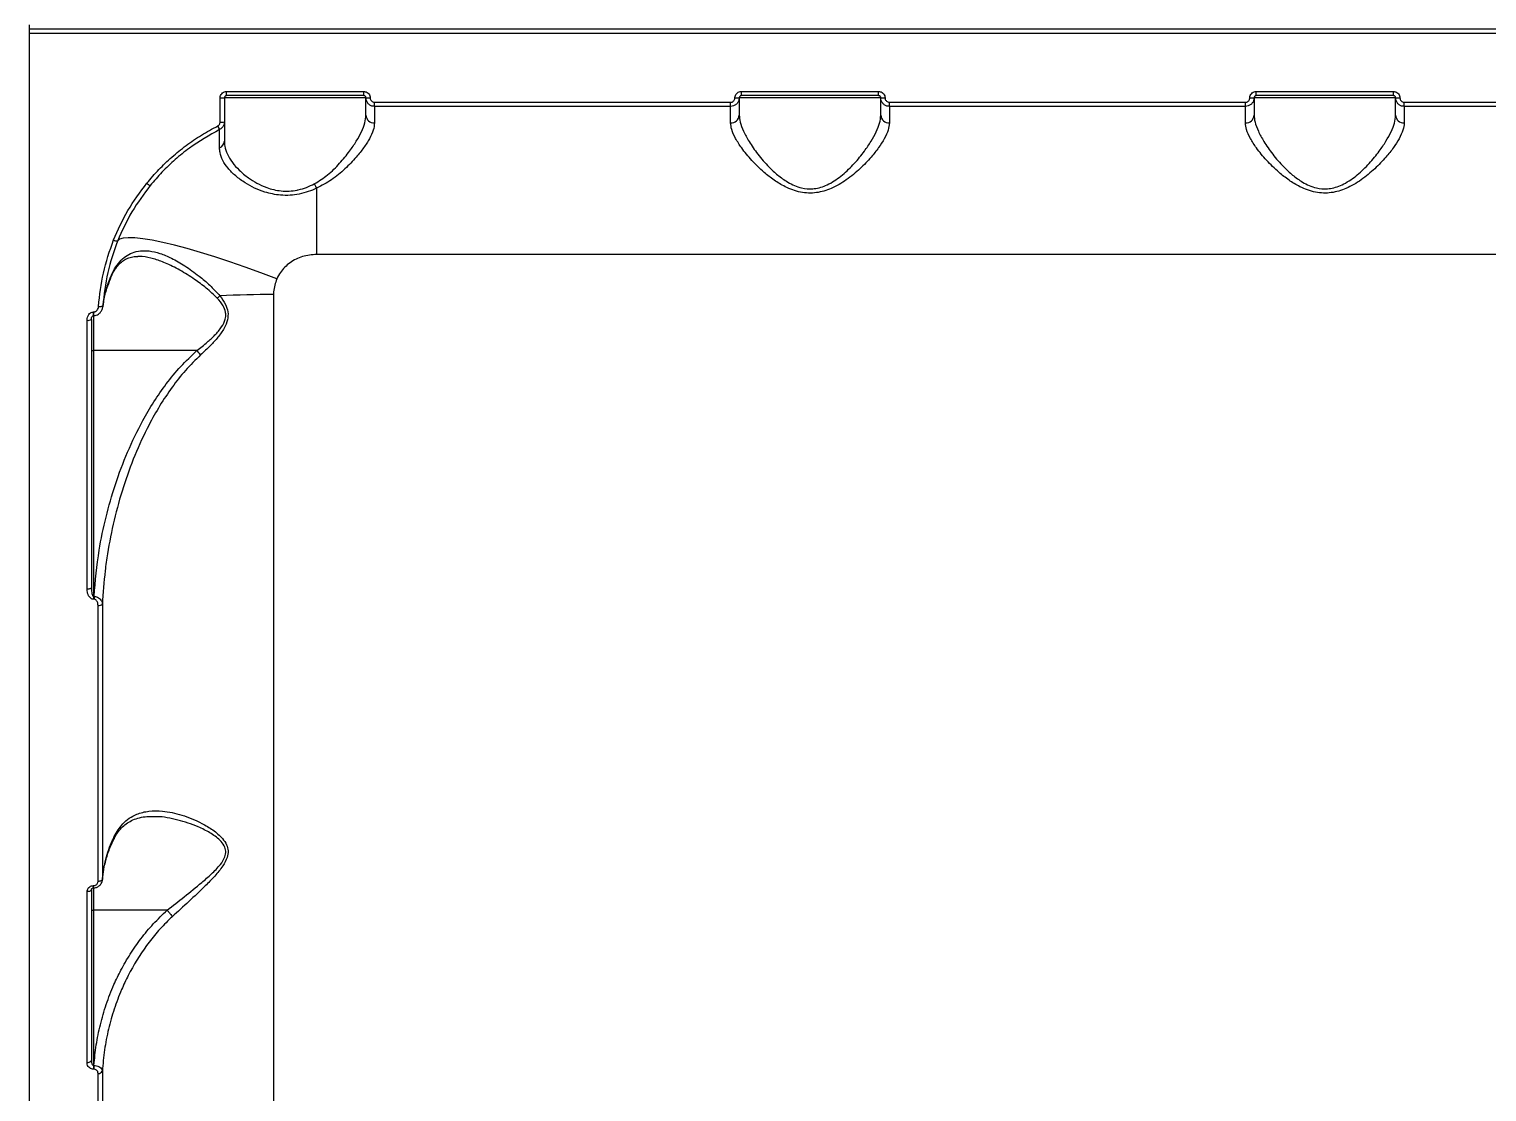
# Model space of a CAD drawing. Header units: millimetres. Extents: x -8327 to 9087, y -6583 to 5996.
# Drawn here: x -799 to -459.3, y -2454.7 to -2207.1 of the extents above; entities that cross this region are included whole.
import ezdxf

# ---------------------------------------------------------------- set-up
doc = ezdxf.new("R2010")
doc.units = ezdxf.units.MM
for name, color, linetype in [('DIKOM_ОБЪЕКТ', 7, 'Continuous'), ('DIKOM_РАЗМЕР_ЗОНА', 7, 'Continuous'), ('DIKOM_РАЗМЕР_ОБЪЕКТА', 7, 'Continuous')]:
    doc.layers.add(name, color=color, linetype=linetype)
doc.styles.add('style1', font='arial.ttf', dxfattribs={"width": 0.8})
doc.dimstyles.new('1-50', dxfattribs={"dimtxt": 300, "dimasz": 200, "dimexe": 100, "dimexo": 0, "dimgap": 100, "dimtad": 1, "dimtxsty": 'style1', "dimcen": 200, "dimclrd": 7, "dimclre": 7, "dimclrt": 7, "dimadec": 1, "dimazin": 2, "dimtfac": 1, "dimtmove": 0, "dimatfit": 2, "dimfxl": 0, "dimlwd": 25, "dimlwe": 18, "dimarcsym": 0})

# ---------------------------------------------------------------- blocks, each defined once
blk = doc.blocks.new('*D9')
at = {"layer": 'Defpoints', "color": 0, "transparency": 16777216}
for p in [(7087.37, 843.9), (-4957.59, 227.93), (7087.37, -4838.64)]:
    blk.add_point(p, dxfattribs=at)
at = {"layer": 'DIKOM_РАЗМЕР_ОБЪЕКТА', "color": 7, "lineweight": 18, "transparency": 16777216}
for p, q in [((7087.37, 843.9), (7087.37, -4938.64)), ((-4957.59, 227.93), (-4957.59, -4938.64))]:
    blk.add_line(p, q, dxfattribs=at)
at = {"layer": 'DIKOM_РАЗМЕР_ОБЪЕКТА', "color": 7, "lineweight": 25, "transparency": 16777216}
blk.add_line((-4757.59, -4838.64), (6887.37, -4838.64), dxfattribs=at)
at = {"layer": 'DIKOM_РАЗМЕР_ОБЪЕКТА', "color": 7, "transparency": 16777216}
for points in [[(-4757.59, -4805.31), (-4757.59, -4871.97), (-4957.59, -4838.64)], [(6887.37, -4805.31), (6887.37, -4871.97), (7087.37, -4838.64)]]:
    blk.add_solid(points, dxfattribs=at)
at = {"layer": 'DIKOM_РАЗМЕР_ОБЪЕКТА', "color": 7, "transparency": 16777216, "insert": (4098.94, -4585.47), "char_height": 300, "attachment_point": 5, "style": 'style1'}
blk.add_mtext('12040', dxfattribs=at)
blk = doc.blocks.new('*D10')
at = {"layer": 'Defpoints', "color": 0, "transparency": 16777216}
for p in [(-465.57, 4500.84), (-6842.48, -4044.98), (-465.57, -4044.98)]:
    blk.add_point(p, dxfattribs=at)
at = {"layer": 'DIKOM_РАЗМЕР_ОБЪЕКТА', "color": 7, "lineweight": 18, "transparency": 16777216}
for p, q in [((-465.57, 4500.84), (-6942.48, 4500.84)), ((-465.57, -4044.98), (-6942.48, -4044.98))]:
    blk.add_line(p, q, dxfattribs=at)
at = {"layer": 'DIKOM_РАЗМЕР_ОБЪЕКТА', "color": 7, "lineweight": 25, "transparency": 16777216}
blk.add_line((-6842.48, 4300.84), (-6842.48, -3844.98), dxfattribs=at)
at = {"layer": 'DIKOM_РАЗМЕР_ОБЪЕКТА', "color": 7, "transparency": 16777216}
for points in [[(-6875.82, 4300.84), (-6809.15, 4300.84), (-6842.48, 4500.84)], [(-6875.82, -3844.98), (-6809.15, -3844.98), (-6842.48, -4044.98)]]:
    blk.add_solid(points, dxfattribs=at)
at = {"layer": 'DIKOM_РАЗМЕР_ОБЪЕКТА', "color": 7, "transparency": 16777216, "insert": (-7095.66, 227.93), "char_height": 300, "attachment_point": 5, "rotation": 90, "style": 'style1'}
blk.add_mtext('8550', dxfattribs=at)
blk = doc.blocks.new('*D12')
at = {"layer": 'Defpoints', "color": 0, "transparency": 16777216}
for p in [(-6501.58, 227.93), (9087.37, 227.93), (9087.37, -6483.3)]:
    blk.add_point(p, dxfattribs=at)
at = {"layer": 'DIKOM_РАЗМЕР_ЗОНА', "color": 7, "lineweight": 18, "transparency": 16777216}
for p, q in [((-6501.58, 227.93), (-6501.58, -6583.3)), ((9087.37, 227.93), (9087.37, -6583.3))]:
    blk.add_line(p, q, dxfattribs=at)
at = {"layer": 'DIKOM_РАЗМЕР_ЗОНА', "color": 7, "lineweight": 25, "transparency": 16777216}
blk.add_line((-6301.58, -6483.3), (8887.37, -6483.3), dxfattribs=at)
at = {"layer": 'DIKOM_РАЗМЕР_ЗОНА', "color": 7, "transparency": 16777216}
for points in [[(-6301.58, -6449.97), (-6301.58, -6516.64), (-6501.58, -6483.3)], [(8887.37, -6449.97), (8887.37, -6516.64), (9087.37, -6483.3)]]:
    blk.add_solid(points, dxfattribs=at)
at = {"layer": 'DIKOM_РАЗМЕР_ЗОНА', "color": 7, "transparency": 16777216, "insert": (2981.2, -6230.13), "char_height": 300, "attachment_point": 5, "style": 'style1'}
blk.add_mtext('15500', dxfattribs=at)

msp = doc.modelspace()

# ---------------------------------------------------------------- linework, layer by layer
at = {"layer": 'DIKOM_ОБЪЕКТ', "color": 7, "linetype": 'Continuous', "lineweight": 15}
for p, q in [((-799.039, -2206.069), (-799.039, -2207.072)), ((-315.039, -2207.072), (-799.039, -2207.072)), ((-799.039, -2207.072), (-799.039, -2208.074)), ((-315.039, -2208.074), (-799.039, -2208.074)), ((-799.039, -2208.074), (-799.039, -2627.071)), ((-753.039, -2221.606), (-721.039, -2221.606)), ((-753.039, -2222.571), (-753.039, -2221.606)), ((-721.039, -2222.571), (-721.039, -2221.606)), ((-633.039, -2221.606), (-601.039, -2221.606)), ((-633.039, -2222.571), (-633.039, -2221.606)), ((-601.039, -2222.571), (-601.039, -2221.606)), ((-513.039, -2221.606), (-481.039, -2221.606)), ((-513.039, -2222.571), (-513.039, -2221.606)), ((-481.039, -2222.571), (-481.039, -2221.606)), ((-754.539, -2228.736), (-754.539, -2223.11)), ((-753.539, -2223.072), (-753.539, -2228.684)), ((-720.539, -2223.072), (-753.539, -2223.072)), ((-721.039, -2222.571), (-753.039, -2222.571)), ((-720.539, -2227.122), (-720.539, -2223.072)), ((-718.539, -2224.112), (-635.539, -2224.112)), ((-718.539, -2225.071), (-718.539, -2224.112)), ((-718.539, -2225.071), (-718.539, -2228.929)), ((-635.539, -2225.071), (-718.539, -2225.071)), ((-635.539, -2225.071), (-635.539, -2224.112)), ((-635.539, -2228.929), (-635.539, -2225.071)), ((-633.539, -2223.072), (-633.539, -2227.122)), ((-600.539, -2223.072), (-633.539, -2223.072)), ((-601.039, -2222.571), (-633.039, -2222.571)), ((-600.539, -2227.122), (-600.539, -2223.072)), ((-598.539, -2224.112), (-515.539, -2224.112)), ((-598.539, -2225.071), (-598.539, -2224.112)), ((-598.539, -2225.071), (-598.539, -2228.929)), ((-515.539, -2225.071), (-598.539, -2225.071)), ((-515.539, -2225.071), (-515.539, -2224.112)), ((-515.539, -2228.929), (-515.539, -2225.071)), ((-513.539, -2223.072), (-513.539, -2227.122)), ((-480.539, -2223.072), (-513.539, -2223.072)), ((-481.039, -2222.571), (-513.039, -2222.571)), ((-480.539, -2227.122), (-480.539, -2223.072)), ((-478.539, -2224.112), (-395.539, -2224.112)), ((-478.539, -2225.071), (-478.539, -2224.112)), ((-478.539, -2225.071), (-478.539, -2228.929)), ((-395.539, -2225.071), (-478.539, -2225.071)), ((-732.039, -2244.165), (-732.039, -2259.574)), ((-382.039, -2259.574), (-732.039, -2259.574)), ((-780.141, -2265.221), (-780.153, -2265.25)), ((-742.089, -2268.919), (-742.089, -2589.072)), ((-784.039, -2272.975), (-783.945, -2272.975)), ((-784.039, -2273.818), (-784.039, -2272.975)), ((-783.945, -2273.818), (-783.945, -2272.975)), ((-781.798, -2271.761), (-781.71, -2271.115)), ((-785.539, -2337.583), (-785.539, -2274.917)), ((-784.539, -2274.756), (-784.539, -2337.272)), ((-784.039, -2273.806), (-784.039, -2281.988)), ((-784.039, -2273.818), (-783.945, -2273.818)), ((-759.926, -2281.988), (-784.039, -2281.988)), ((-784.039, -2281.988), (-784.039, -2339.277)), ((-784.039, -2339.277), (-783.918, -2339.277)), ((-784.039, -2339.277), (-784.039, -2339.924)), ((-783.918, -2339.924), (-784.039, -2339.924)), ((-783.918, -2339.277), (-783.918, -2339.924)), ((-782.98, -2405.705), (-782.98, -2341.383)), ((-781.982, -2341.087), (-781.982, -2405.266)), ((-785.539, -2447.957), (-785.539, -2408.093)), ((-784.539, -2407.615), (-784.539, -2447.383)), ((-784.039, -2406.677), (-784.007, -2406.677)), ((-784.039, -2407.202), (-784.039, -2406.677)), ((-784.039, -2407.202), (-784.007, -2407.202)), ((-784.039, -2407.218), (-784.039, -2412.424)), ((-784.007, -2407.202), (-784.007, -2406.677)), ((-766.879, -2412.424), (-784.039, -2412.424)), ((-784.039, -2412.424), (-784.039, -2448.579)), ((-784.039, -2448.579), (-783.936, -2448.579)), ((-784.039, -2448.579), (-784.039, -2449.478)), ((-783.936, -2449.478), (-784.039, -2449.478)), ((-783.936, -2448.579), (-783.936, -2449.478)), ((-782.98, -2516.421), (-782.98, -2450.444)), ((-781.982, -2449.907), (-781.982, -2515.739))]:
    msp.add_line(p, q, dxfattribs=at)
at = {"layer": 'DIKOM_ОБЪЕКТ', "color": 7, "linetype": 'Continuous', "lineweight": 15, "flags": 128}
for points in [[(-741.33, -2265.277), (-745.024, -2263.871), (-748.681, -2262.538), (-752.266, -2261.293), (-755.743, -2260.147), (-759.077, -2259.112), (-762.236, -2258.198), (-765.189, -2257.414), (-767.907, -2256.768), (-770.362, -2256.266), (-772.53, -2255.914), (-774.39, -2255.714), (-775.924, -2255.668), (-777.117, -2255.777), (-777.956, -2256.041), (-778.433, -2256.456)], [(-780.086, -2264.893), (-780.116, -2265.145), (-780.141, -2265.221)], [(-784.539, -2281.823), (-784.53, -2281.855), (-784.501, -2281.886), (-784.455, -2281.915), (-784.393, -2281.94), (-784.317, -2281.96), (-784.231, -2281.976), (-784.137, -2281.985), (-784.039, -2281.988)], [(-784.539, -2337.272), (-784.559, -2337.333), (-784.616, -2337.391), (-784.708, -2337.445), (-784.832, -2337.492), (-784.984, -2337.531), (-785.157, -2337.56), (-785.344, -2337.577), (-785.539, -2337.583)], [(-781.982, -2405.266), (-782.013, -2405.353), (-782.078, -2405.436), (-782.174, -2405.512), (-782.299, -2405.578), (-782.447, -2405.632), (-782.614, -2405.672), (-782.793, -2405.696), (-782.98, -2405.705)], [(-784.539, -2407.615), (-784.559, -2407.708), (-784.616, -2407.798), (-784.708, -2407.881), (-784.832, -2407.953), (-784.984, -2408.013), (-785.157, -2408.057), (-785.344, -2408.084), (-785.539, -2408.093)], [(-784.539, -2412.262), (-784.53, -2412.293), (-784.501, -2412.324), (-784.455, -2412.352), (-784.393, -2412.376), (-784.317, -2412.397), (-784.231, -2412.412), (-784.137, -2412.421), (-784.039, -2412.424)], [(-784.539, -2447.383), (-784.559, -2447.495), (-784.616, -2447.603), (-784.708, -2447.702), (-784.832, -2447.789), (-784.984, -2447.86), (-785.157, -2447.913), (-785.344, -2447.946), (-785.539, -2447.957)]]:
    msp.add_lwpolyline(points, dxfattribs=at)
at = {"layer": 'DIKOM_ОБЪЕКТ', "color": 7, "linetype": 'Continuous', "lineweight": 15}
for centre, radius, start, end in [((-754.292, -2216.463), 6.652, 267.87107, 276.49845), ((-719.786, -2216.459), 6.655, 263.50344, 272.12756), ((-634.292, -2216.463), 6.652, 267.87107, 276.49845), ((-599.786, -2216.459), 6.655, 263.50344, 272.12756), ((-514.292, -2216.463), 6.652, 267.87107, 276.49845), ((-479.786, -2216.459), 6.655, 263.50344, 272.12756), ((-754.291, -2223.84), 4.903, 267.10092, 278.82284), ((-718.631, -2227.02), 1.911, 183.04459, 272.75573), ((-635.448, -2227.02), 1.911, 267.24756, 356.95552), ((-598.631, -2227.02), 1.911, 183.04459, 272.75573), ((-515.448, -2227.02), 1.911, 267.24756, 356.95552), ((-478.631, -2227.02), 1.911, 183.04448, 272.75244), ((-746.441, -2225.51), 9.578, 205.47977, 211.17906), ((-755.299, -2233.117), 1.761, 291.13645, 358.17282), ((-769.188, -2240.366), 3.548, 227.18972, 242.55367), ((-725.696, -2240.222), 7.469, 202.82603, 211.86163), ((-778.277, -2254.082), 2.379, 242.90018, 266.23474), ((-758.737, -2264.813), 6.084, 305.65479, 313.27017), ((-742.203, -2505.479), 236.56, 89.97243, 92.99595), ((-782.517, -2269.743), 1.968, 259.7581, 289.14637), ((-785.296, -2273.247), 1.688, 261.72242, 296.64351), ((-766.046, -2287.958), 8.549, 35.39835, 44.29195), ((-782.777, -2340.238), 1.163, 259.97178, 313.1274), ((-782.83, -2449.528), 0.928, 260.70124, 335.91334)]:
    msp.add_arc(centre, radius, start, end, dxfattribs=at)
for points, knots in [([(-754.539, -2223.11), (-754.532, -2222.999), (-754.514, -2222.719), (-754.334, -2222.296), (-753.995, -2221.915), (-753.545, -2221.656), (-753.208, -2221.623), (-753.039, -2221.606)], [0, 0, 0, 0, 0.1419046, 0.3567288, 0.571313, 0.7856881, 1, 1, 1, 1]), ([(-721.039, -2221.606), (-720.929, -2221.613), (-720.651, -2221.632), (-720.229, -2221.812), (-719.848, -2222.152), (-719.589, -2222.602), (-719.556, -2222.941), (-719.539, -2223.11)], [0, 0, 0, 0, 0.1406362, 0.3551035, 0.569833, 0.7848416, 1, 1, 1, 1]), ([(-634.539, -2223.11), (-634.532, -2222.999), (-634.514, -2222.719), (-634.334, -2222.296), (-633.995, -2221.915), (-633.545, -2221.656), (-633.208, -2221.623), (-633.039, -2221.606)], [0, 0, 0, 0, 0.1419046, 0.3567288, 0.571313, 0.7856881, 1, 1, 1, 1]), ([(-601.039, -2221.606), (-600.929, -2221.613), (-600.651, -2221.632), (-600.229, -2221.812), (-599.848, -2222.152), (-599.589, -2222.602), (-599.556, -2222.941), (-599.539, -2223.11)], [0, 0, 0, 0, 0.1406362, 0.3551035, 0.569833, 0.7848416, 1, 1, 1, 1]), ([(-514.539, -2223.11), (-514.532, -2222.999), (-514.514, -2222.719), (-514.334, -2222.296), (-513.995, -2221.915), (-513.545, -2221.656), (-513.208, -2221.623), (-513.039, -2221.606)], [0, 0, 0, 0, 0.1419117, 0.3567467, 0.5713415, 0.7857274, 1, 1, 1, 1]), ([(-481.039, -2221.606), (-480.929, -2221.613), (-480.651, -2221.632), (-480.229, -2221.812), (-479.848, -2222.152), (-479.589, -2222.602), (-479.556, -2222.941), (-479.539, -2223.11)], [0, 0, 0, 0, 0.1406362, 0.3551035, 0.569833, 0.7848416, 1, 1, 1, 1]), ([(-753.039, -2222.571), (-753.096, -2222.577), (-753.208, -2222.588), (-753.358, -2222.674), (-753.471, -2222.801), (-753.531, -2222.942), (-753.537, -2223.035), (-753.539, -2223.072)], [0, 0, 0, 0, 0.2139528, 0.4280582, 0.6427973, 0.8578477, 1, 1, 1, 1]), ([(-720.539, -2223.072), (-720.545, -2223.015), (-720.556, -2222.903), (-720.642, -2222.753), (-720.769, -2222.64), (-720.91, -2222.58), (-721.003, -2222.574), (-721.039, -2222.571)], [0, 0, 0, 0, 0.215575, 0.4307005, 0.6453424, 0.8596254, 1, 1, 1, 1]), ([(-718.539, -2225.071), (-718.686, -2225.062), (-719.057, -2225.038), (-719.62, -2224.799), (-720.128, -2224.346), (-720.473, -2223.747), (-720.517, -2223.297), (-720.539, -2223.072)], [0, 0, 0, 0, 0.1407485, 0.3554715, 0.5702987, 0.7851782, 1, 1, 1, 1]), ([(-719.539, -2223.11), (-719.528, -2223.222), (-719.506, -2223.448), (-719.334, -2223.748), (-719.08, -2223.975), (-718.799, -2224.095), (-718.613, -2224.107), (-718.539, -2224.112)], [0, 0, 0, 0, 0.215067, 0.4302116, 0.6449322, 0.8594109, 1, 1, 1, 1]), ([(-633.539, -2223.072), (-633.549, -2223.22), (-633.574, -2223.591), (-633.814, -2224.154), (-634.266, -2224.661), (-634.865, -2225.005), (-635.315, -2225.049), (-635.539, -2225.071)], [0, 0, 0, 0, 0.1416757, 0.3563608, 0.570916, 0.7854526, 1, 1, 1, 1]), ([(-635.539, -2224.112), (-635.427, -2224.101), (-635.202, -2224.079), (-634.903, -2223.906), (-634.677, -2223.652), (-634.557, -2223.37), (-634.544, -2223.184), (-634.539, -2223.11)], [0, 0, 0, 0, 0.2142574, 0.4285791, 0.6431709, 0.8580784, 1, 1, 1, 1]), ([(-633.039, -2222.571), (-633.096, -2222.577), (-633.208, -2222.588), (-633.358, -2222.674), (-633.471, -2222.801), (-633.531, -2222.942), (-633.537, -2223.035), (-633.539, -2223.072)], [0, 0, 0, 0, 0.2139528, 0.4280582, 0.6427973, 0.8578477, 1, 1, 1, 1]), ([(-600.539, -2223.072), (-600.545, -2223.015), (-600.556, -2222.903), (-600.642, -2222.753), (-600.769, -2222.64), (-600.91, -2222.58), (-601.003, -2222.574), (-601.039, -2222.571)], [0, 0, 0, 0, 0.215575, 0.4307005, 0.6453424, 0.8596254, 1, 1, 1, 1]), ([(-598.539, -2225.071), (-598.686, -2225.062), (-599.057, -2225.038), (-599.62, -2224.799), (-600.128, -2224.346), (-600.473, -2223.747), (-600.517, -2223.297), (-600.539, -2223.072)], [0, 0, 0, 0, 0.1407485, 0.3554715, 0.5702987, 0.7851782, 1, 1, 1, 1]), ([(-599.539, -2223.11), (-599.528, -2223.222), (-599.506, -2223.448), (-599.334, -2223.748), (-599.08, -2223.975), (-598.799, -2224.095), (-598.613, -2224.107), (-598.539, -2224.112)], [0, 0, 0, 0, 0.215067, 0.4302116, 0.6449322, 0.8594109, 1, 1, 1, 1]), ([(-513.539, -2223.072), (-513.549, -2223.22), (-513.574, -2223.591), (-513.814, -2224.154), (-514.266, -2224.661), (-514.865, -2225.005), (-515.315, -2225.049), (-515.539, -2225.071)], [0, 0, 0, 0, 0.1416757, 0.3563608, 0.570916, 0.7854526, 1, 1, 1, 1]), ([(-515.539, -2224.112), (-515.427, -2224.101), (-515.202, -2224.079), (-514.903, -2223.906), (-514.677, -2223.652), (-514.557, -2223.37), (-514.544, -2223.184), (-514.539, -2223.11)], [0, 0, 0, 0, 0.2142574, 0.4285791, 0.6431709, 0.8580784, 1, 1, 1, 1]), ([(-513.039, -2222.571), (-513.096, -2222.577), (-513.208, -2222.588), (-513.358, -2222.674), (-513.471, -2222.801), (-513.531, -2222.942), (-513.537, -2223.035), (-513.539, -2223.072)], [0, 0, 0, 0, 0.2138351, 0.4279725, 0.6427438, 0.8578264, 1, 1, 1, 1]), ([(-480.539, -2223.072), (-480.545, -2223.015), (-480.556, -2222.903), (-480.642, -2222.753), (-480.769, -2222.64), (-480.91, -2222.58), (-481.003, -2222.574), (-481.039, -2222.571)], [0, 0, 0, 0, 0.215575, 0.4307005, 0.6453424, 0.8596254, 1, 1, 1, 1]), ([(-478.539, -2225.071), (-478.686, -2225.062), (-479.057, -2225.038), (-479.62, -2224.798), (-480.128, -2224.346), (-480.473, -2223.747), (-480.517, -2223.297), (-480.539, -2223.072)], [0, 0, 0, 0, 0.14071459, 0.35544358, 0.57030524, 0.78517216, 1, 1, 1, 1]), ([(-479.539, -2223.11), (-479.528, -2223.222), (-479.506, -2223.448), (-479.334, -2223.749), (-479.08, -2223.975), (-478.799, -2224.095), (-478.613, -2224.107), (-478.539, -2224.112)], [0, 0, 0, 0, 0.2150789, 0.4301987, 0.6449881, 0.8594787, 1, 1, 1, 1]), ([(-755.088, -2229.63), (-754.992, -2229.569), (-754.801, -2229.448), (-754.613, -2229.158), (-754.544, -2228.908), (-754.54, -2228.766), (-754.539, -2228.736)], [0, 0, 0, 0, 0.3056537, 0.6116317, 0.9180796, 1, 1, 1, 1]), ([(-753.539, -2228.684), (-753.541, -2228.744), (-753.549, -2229.028), (-753.687, -2229.527), (-754.063, -2230.105), (-754.445, -2230.347), (-754.636, -2230.469)], [0, 0, 0, 0, 0.0819095, 0.3881017, 0.6939998, 1, 1, 1, 1]), ([(-753.539, -2228.684), (-753.539, -2228.772), (-753.539, -2228.956), (-753.539, -2230.415), (-753.539, -2232.245), (-753.539, -2233.173)], [0, 0, 0, 0, 0.3069734, 0.6484694, 1, 1, 1, 1]), ([(-732.58, -2243.12), (-731.514, -2242.456), (-729.273, -2241.06), (-726.597, -2238.347), (-724.413, -2235.663), (-722.739, -2233.174), (-721.54, -2230.953), (-720.713, -2228.88), (-720.597, -2227.708), (-720.539, -2227.122)], [0, 0, 0, 0, 0.14637113, 0.30757646, 0.4690105, 0.60209736, 0.73511037, 0.86764212, 1, 1, 1, 1]), ([(-633.539, -2227.122), (-633.492, -2227.646), (-633.391, -2228.782), (-632.588, -2230.863), (-631.233, -2233.376), (-629.264, -2236.222), (-626.969, -2238.895), (-624.592, -2241.11), (-622.6, -2242.561), (-620.693, -2243.546), (-618.761, -2244.2), (-617.03, -2244.345), (-615.408, -2244.153), (-614.123, -2243.827), (-611.932, -2242.881), (-609.334, -2241.045), (-606.607, -2238.364), (-604.427, -2235.681), (-602.744, -2233.18), (-601.549, -2230.97), (-600.714, -2228.887), (-600.598, -2227.716), (-600.539, -2227.122)], [0, 0, 0, 0, 0.0507138, 0.1099153, 0.1707244, 0.242653, 0.3164736, 0.3637497, 0.4119879, 0.4400474, 0.4688592, 0.5101004, 0.521087, 0.5468189, 0.5734089, 0.6369332, 0.7046135, 0.7741506, 0.8302503, 0.8873304, 0.9428805, 1, 1, 1, 1]), ([(-513.539, -2227.122), (-513.492, -2227.646), (-513.391, -2228.782), (-512.588, -2230.863), (-511.233, -2233.376), (-509.264, -2236.222), (-506.969, -2238.895), (-504.592, -2241.11), (-502.6, -2242.561), (-500.693, -2243.546), (-498.761, -2244.2), (-497.03, -2244.345), (-495.408, -2244.153), (-494.123, -2243.827), (-491.932, -2242.881), (-489.334, -2241.045), (-486.607, -2238.364), (-484.427, -2235.681), (-482.744, -2233.18), (-481.549, -2230.97), (-480.714, -2228.887), (-480.598, -2227.716), (-480.539, -2227.122)], [0, 0, 0, 0, 0.0507138, 0.1099153, 0.1707244, 0.242653, 0.3164736, 0.3637497, 0.4119879, 0.4400474, 0.4688592, 0.5101004, 0.521087, 0.5468189, 0.5734089, 0.6369332, 0.7046135, 0.7741506, 0.8302503, 0.8873304, 0.9428805, 1, 1, 1, 1]), ([(-771.598, -2242.969), (-770.685, -2241.896), (-768.857, -2239.752), (-765.79, -2236.835), (-762.477, -2234.143), (-758.919, -2231.697), (-756.365, -2230.319), (-755.088, -2229.63)], [0, 0, 0, 0, 0.197835, 0.3955014, 0.593167, 0.7965862, 1, 1, 1, 1]), ([(-754.636, -2230.469), (-757.044, -2231.83), (-760.691, -2233.891), (-765.036, -2237.438), (-768.11, -2240.336), (-769.927, -2242.465), (-770.823, -2243.514)], [0, 0, 0, 0, 0.3951747, 0.5986704, 0.8021688, 1, 1, 1, 1]), ([(-754.664, -2234.76), (-754.659, -2233.892), (-754.649, -2232.13), (-754.641, -2230.894), (-754.637, -2230.498), (-754.636, -2230.475), (-754.636, -2230.469)], [0, 0, 0, 0, 0.3414925, 0.6929938, 0.91801, 1, 1, 1, 1]), ([(-718.539, -2228.929), (-718.604, -2229.484), (-718.733, -2230.596), (-719.659, -2232.573), (-721.007, -2234.694), (-722.891, -2237.073), (-725.352, -2239.64), (-728.381, -2242.235), (-730.848, -2243.537), (-732.039, -2244.165)], [0, 0, 0, 0, 0.13165638, 0.26348649, 0.39513913, 0.52687276, 0.68829905, 0.8495362, 1, 1, 1, 1]), ([(-598.539, -2228.929), (-598.601, -2229.474), (-598.726, -2230.583), (-599.649, -2232.556), (-601.002, -2234.685), (-602.874, -2237.053), (-605.336, -2239.631), (-608.412, -2242.201), (-611.829, -2244.245), (-614.941, -2245.191), (-617.386, -2245.321), (-619.255, -2245.105), (-621.101, -2244.584), (-623.206, -2243.668), (-625.463, -2242.283), (-628.103, -2240.202), (-630.71, -2237.635), (-632.919, -2234.934), (-634.464, -2232.508), (-635.372, -2230.52), (-635.487, -2229.428), (-635.539, -2228.929)], [0, 0, 0, 0, 0.0545812, 0.1110301, 0.1659452, 0.2220114, 0.2890728, 0.3579604, 0.422673, 0.4774041, 0.5047498, 0.5331007, 0.5623537, 0.5923826, 0.6398892, 0.6885834, 0.7592846, 0.83206, 0.8901609, 0.9498688, 1, 1, 1, 1]), ([(-478.539, -2228.929), (-478.601, -2229.474), (-478.726, -2230.583), (-479.649, -2232.556), (-481.002, -2234.685), (-482.874, -2237.053), (-485.336, -2239.631), (-488.412, -2242.201), (-491.829, -2244.245), (-494.941, -2245.191), (-497.386, -2245.321), (-499.255, -2245.105), (-501.101, -2244.584), (-503.206, -2243.668), (-505.463, -2242.283), (-508.103, -2240.202), (-510.71, -2237.635), (-512.919, -2234.934), (-514.464, -2232.508), (-515.372, -2230.52), (-515.487, -2229.428), (-515.539, -2228.929)], [0, 0, 0, 0, 0.0545811, 0.11103, 0.1659451, 0.2220122, 0.2890726, 0.3579602, 0.4226728, 0.4774039, 0.5047496, 0.5331005, 0.5623536, 0.5923825, 0.6398891, 0.6885833, 0.7592845, 0.8320599, 0.8901608, 0.9498688, 1, 1, 1, 1]), ([(-732.039, -2244.165), (-732.683, -2244.435), (-733.985, -2244.98), (-736.074, -2245.538), (-738.251, -2245.831), (-740.996, -2245.8), (-743.842, -2245.199), (-746.552, -2244.119), (-748.873, -2242.841), (-750.994, -2241.273), (-752.755, -2239.498), (-753.985, -2237.667), (-754.588, -2236.081), (-754.644, -2235.122), (-754.664, -2234.76)], [0, 0, 0, 0, 0.0603691, 0.1220459, 0.1825861, 0.2452024, 0.3548657, 0.4358135, 0.5191029, 0.6213419, 0.7265993, 0.8297214, 0.9355802, 1, 1, 1, 1]), ([(-753.539, -2233.173), (-753.518, -2233.553), (-753.462, -2234.542), (-752.898, -2236.202), (-751.763, -2238.103), (-750.114, -2239.983), (-748.163, -2241.622), (-745.988, -2242.992), (-743.491, -2244.143), (-740.893, -2244.789), (-738.448, -2244.856), (-737.108, -2244.684), (-735.749, -2244.391), (-734.368, -2243.975), (-733.181, -2243.407), (-732.58, -2243.12)], [0, 0, 0, 0, 0.0653916, 0.170368, 0.2779409, 0.3818122, 0.4884119, 0.5695632, 0.6527945, 0.7604193, 0.8151634, 0.8718865, 0.8800445, 0.9391992, 1, 1, 1, 1]), ([(-779.361, -2256.2), (-778.333, -2253.877), (-776.253, -2249.178), (-773.162, -2245.054), (-771.598, -2242.969)], [0, 0, 0, 0, 0.4941727, 1, 1, 1, 1]), ([(-770.823, -2243.514), (-772.322, -2245.505), (-775.355, -2249.535), (-777.399, -2254.131), (-778.433, -2256.456)], [0, 0, 0, 0, 0.4941686, 1, 1, 1, 1]), ([(-782.867, -2271.679), (-782.591, -2269.069), (-782.033, -2263.784), (-780.259, -2258.748), (-779.361, -2256.2)], [0, 0, 0, 0, 0.4938636, 1, 1, 1, 1]), ([(-778.433, -2256.456), (-779.295, -2258.887), (-781.04, -2263.811), (-781.592, -2268.983), (-781.871, -2271.601)], [0, 0, 0, 0, 0.4938145, 1, 1, 1, 1]), ([(-780.086, -2264.893), (-779.775, -2264.212), (-779.145, -2262.829), (-777.95, -2261.214), (-776.57, -2259.957), (-774.956, -2259.092), (-773.11, -2258.66), (-770.958, -2258.7), (-768.544, -2259.265), (-765.767, -2260.424), (-762.712, -2262.182), (-759.704, -2264.363), (-756.915, -2266.695), (-755.354, -2268.389), (-754.567, -2269.242)], [0, 0, 0, 0, 0.0667232, 0.1352466, 0.2049085, 0.2761749, 0.3547312, 0.4350084, 0.5258153, 0.6185669, 0.7247445, 0.8332655, 0.9160257, 1, 1, 1, 1]), ([(-780.133, -2265.256), (-780.05, -2265.04), (-779.766, -2264.303), (-779.179, -2263.27), (-778.398, -2262.167), (-777.532, -2261.309), (-776.573, -2260.649), (-775.479, -2260.222), (-774.531, -2260.015), (-773.886, -2260.052), (-773.737, -2260.061)], [0, 0, 0, 0, 0.0545846, 0.1865351, 0.3226053, 0.4612888, 0.6104605, 0.7718536, 0.9472164, 1, 1, 1, 1]), ([(-755.191, -2269.756), (-756.039, -2268.958), (-757.749, -2267.348), (-760.718, -2265.197), (-763.923, -2263.175), (-767.12, -2261.568), (-770.051, -2260.531), (-772.206, -2260.043), (-773.387, -2260.074), (-773.735, -2260.083)], [0, 0, 0, 0, 0.1394686, 0.2812136, 0.4569312, 0.6359666, 0.7849073, 0.9365907, 1, 1, 1, 1]), ([(-732.039, -2259.574), (-733.153, -2259.671), (-735.358, -2259.863), (-738.308, -2261.379), (-740.314, -2263.304), (-741.063, -2264.758), (-741.33, -2265.277)], [0, 0, 0, 0, 0.288566, 0.5716337, 0.8470485, 1, 1, 1, 1]), ([(-781.871, -2271.601), (-781.687, -2270.472), (-781.316, -2268.201), (-780.497, -2266), (-780.086, -2264.893)], [0, 0, 0, 0, 0.4974144, 1, 1, 1, 1]), ([(-781.71, -2271.115), (-781.675, -2270.829), (-781.523, -2269.61), (-781.003, -2267.638), (-780.365, -2265.988), (-780.077, -2265.241)], [0, 0, 0, 0, 0.1438462, 0.6125511, 1, 1, 1, 1]), ([(-741.33, -2265.277), (-741.658, -2266.258), (-742.021, -2267.341), (-742.086, -2268.583), (-742.088, -2268.805), (-742.089, -2268.919)], [0, 0, 0, 0, 0.8217809, 0.9078675, 1, 1, 1, 1]), ([(-754.567, -2269.242), (-754.092, -2269.881), (-753.265, -2270.993), (-752.621, -2272.94), (-752.714, -2274.911), (-753.595, -2276.945), (-755.027, -2278.918), (-756.905, -2280.979), (-758.304, -2282.284), (-759.077, -2283.006)], [0, 0, 0, 0, 0.1491232, 0.2596295, 0.371665, 0.4987818, 0.6508273, 0.8069673, 1, 1, 1, 1]), ([(-785.539, -2274.917), (-785.518, -2274.666), (-785.478, -2274.19), (-785.177, -2273.596), (-784.792, -2273.207), (-784.403, -2273.006), (-784.149, -2272.985), (-784.039, -2272.975)], [0, 0, 0, 0, 0.2792238, 0.5294564, 0.7216314, 0.879422, 1, 1, 1, 1]), ([(-783.946, -2273.799), (-783.773, -2273.792), (-783.391, -2273.777), (-782.849, -2273.491), (-782.36, -2273.027), (-782.002, -2272.372), (-781.868, -2271.836), (-781.868, -2271.542), (-781.868, -2271.524)], [0, 0, 0, 0, 0.1511655, 0.3335226, 0.5232653, 0.739667, 0.9847491, 1, 1, 1, 1]), ([(-783.945, -2272.975), (-783.883, -2272.971), (-783.721, -2272.959), (-783.456, -2272.838), (-783.17, -2272.575), (-782.941, -2272.172), (-782.892, -2271.845), (-782.867, -2271.679)], [0, 0, 0, 0, 0.10108389, 0.26127913, 0.46064775, 0.72651467, 1, 1, 1, 1]), ([(-759.926, -2281.988), (-759.117, -2281.345), (-757.675, -2280.198), (-755.695, -2278.385), (-754.205, -2276.636), (-753.31, -2274.916), (-753.18, -2273.705), (-753.311, -2272.621), (-753.843, -2271.271), (-754.695, -2270.314), (-755.191, -2269.756)], [0, 0, 0, 0, 0.2010506, 0.3584012, 0.5149467, 0.638498, 0.7217811, 0.7449667, 0.851274, 1, 1, 1, 1]), ([(-784.53, -2274.922), (-784.535, -2274.832), (-784.55, -2274.562), (-784.454, -2274.197), (-784.268, -2273.932), (-784.137, -2273.839), (-784.061, -2273.817), (-784.014, -2273.819), (-783.99, -2273.826), (-783.979, -2273.829)], [0, 0, 0, 0, 0.1995409, 0.5950432, 0.8023743, 0.9046781, 0.9445263, 0.9749109, 1, 1, 1, 1]), ([(-783.918, -2339.277), (-783.596, -2335.675), (-783.04, -2329.462), (-781.211, -2320.772), (-779.03, -2313.121), (-776.202, -2305.589), (-773.115, -2299.177), (-770.024, -2293.907), (-767.093, -2289.675), (-763.804, -2285.612), (-761.219, -2283.196), (-759.926, -2281.988)], [0, 0, 0, 0, 0.1721624, 0.2969448, 0.4217197, 0.5495763, 0.677392, 0.7569473, 0.8364866, 0.9182757, 1, 1, 1, 1]), ([(-759.077, -2283.006), (-760.279, -2284.182), (-762.683, -2286.535), (-765.8, -2290.54), (-768.627, -2294.789), (-771.591, -2300.068), (-774.504, -2306.376), (-777.192, -2313.801), (-779.319, -2321.456), (-780.607, -2328.007), (-781.544, -2334.551), (-781.808, -2338.489), (-781.982, -2341.087)], [0, 0, 0, 0, 0.0776031, 0.1552629, 0.2354699, 0.3156952, 0.4385198, 0.5613749, 0.6872833, 0.8132008, 0.876764, 1, 1, 1, 1]), ([(-784.539, -2337.272), (-784.528, -2337.628), (-784.512, -2338.143), (-784.386, -2338.755), (-784.277, -2339.063), (-784.172, -2339.218), (-784.092, -2339.27), (-784.057, -2339.275), (-784.039, -2339.277)], [0, 0, 0, 0, 0.4958111, 0.7197772, 0.870293, 0.9510196, 0.9758768, 1, 1, 1, 1]), ([(-784.039, -2339.924), (-784.138, -2339.915), (-784.358, -2339.895), (-784.708, -2339.708), (-785.06, -2339.349), (-785.414, -2338.679), (-785.534, -2338.049), (-785.539, -2337.629), (-785.539, -2337.583)], [0, 0, 0, 0, 0.0933797, 0.2087439, 0.3720624, 0.5793193, 0.9536392, 1, 1, 1, 1]), ([(-783.918, -2339.277), (-783.794, -2339.287), (-783.521, -2339.308), (-783.085, -2339.451), (-782.643, -2339.72), (-782.228, -2340.172), (-782.018, -2340.656), (-781.99, -2340.988), (-781.982, -2341.087)], [0, 0, 0, 0, 0.1137246, 0.2493344, 0.4227042, 0.613493, 0.8848153, 1, 1, 1, 1]), ([(-782.98, -2341.383), (-783.003, -2341.113), (-783.037, -2340.719), (-783.279, -2340.276), (-783.494, -2340.057), (-783.716, -2339.941), (-783.856, -2339.929), (-783.918, -2339.924)], [0, 0, 0, 0, 0.4299355, 0.6257452, 0.788115, 0.9052709, 1, 1, 1, 1]), ([(-779.279, -2395.824), (-779.251, -2395.761), (-779.003, -2395.195), (-778.416, -2394.305), (-777.509, -2393.161), (-776.44, -2392.221), (-775.208, -2391.479), (-773.714, -2390.913), (-772.117, -2390.57), (-770.954, -2390.547), (-770.42, -2390.536)], [0, 0, 0, 0, 0.0148733, 0.1349468, 0.2626139, 0.397765, 0.5419826, 0.6955337, 0.8603763, 1, 1, 1, 1]), ([(-779.224, -2395.269), (-778.606, -2394.206), (-777.603, -2392.48), (-775.734, -2390.926), (-773.72, -2389.841), (-771.125, -2389.219), (-767.599, -2389.228), (-763.424, -2390.117), (-759.429, -2391.738), (-756.203, -2393.654), (-754.188, -2395.318), (-752.996, -2397.038), (-752.585, -2398.57), (-752.848, -2400.307), (-753.952, -2402.329), (-755.779, -2404.514), (-758.471, -2407.252), (-761.844, -2410.397), (-764.405, -2412.744), (-765.697, -2413.928)], [0, 0, 0, 0, 0.0742571, 0.1205056, 0.1678162, 0.2375787, 0.3094447, 0.4056707, 0.5047061, 0.5602508, 0.6168548, 0.6484778, 0.6753861, 0.7024583, 0.7386855, 0.7871093, 0.8368192, 0.9176548, 1, 1, 1, 1]), ([(-766.879, -2412.424), (-765.55, -2411.371), (-762.87, -2409.249), (-759.358, -2406.443), (-756.509, -2403.969), (-754.593, -2402.035), (-753.396, -2400.202), (-753.107, -2398.624), (-753.554, -2397.249), (-754.814, -2395.738), (-756.921, -2394.289), (-760.264, -2392.635), (-764.446, -2391.28), (-768.108, -2390.549), (-770.029, -2390.622), (-770.427, -2390.637)], [0, 0, 0, 0, 0.1152027, 0.2322678, 0.2999334, 0.3687192, 0.4168195, 0.4516287, 0.4864128, 0.5286281, 0.6057435, 0.6850525, 0.822524, 0.9632597, 1, 1, 1, 1]), ([(-781.982, -2405.266), (-781.763, -2403.68), (-781.334, -2400.568), (-780.148, -2397.259), (-779.351, -2395.543), (-779.224, -2395.269)], [0, 0, 0, 0, 0.4665324, 0.9150067, 1, 1, 1, 1]), ([(-779.224, -2395.269), (-779.22, -2395.289), (-779.193, -2395.458), (-779.184, -2395.655), (-779.28, -2395.776), (-779.292, -2395.791)], [0, 0, 0, 0, 0.1052007, 0.892868, 1, 1, 1, 1]), ([(-781.974, -2405.383), (-781.971, -2405.3), (-781.929, -2404.263), (-781.56, -2402.282), (-780.818, -2399.473), (-780.034, -2397.31), (-779.412, -2396.116), (-779.254, -2395.814)], [0, 0, 0, 0, 0.0255707, 0.317695, 0.6098523, 0.9011847, 1, 1, 1, 1]), ([(-784.006, -2407.189), (-783.962, -2407.192), (-783.675, -2407.217), (-783.143, -2407.051), (-782.513, -2406.637), (-782.11, -2406.005), (-781.932, -2405.49), (-781.982, -2405.237), (-781.983, -2405.231)], [0, 0, 0, 0, 0.0419751, 0.2717836, 0.5072847, 0.7485135, 0.9944094, 1, 1, 1, 1]), ([(-785.539, -2408.093), (-785.527, -2407.958), (-785.502, -2407.669), (-785.288, -2407.267), (-784.95, -2406.94), (-784.52, -2406.72), (-784.2, -2406.691), (-784.039, -2406.677)], [0, 0, 0, 0, 0.18903213, 0.40449621, 0.60681208, 0.80337538, 1, 1, 1, 1]), ([(-784.521, -2407.586), (-784.519, -2407.538), (-784.515, -2407.452), (-784.408, -2407.327), (-784.278, -2407.246), (-784.146, -2407.207), (-784.027, -2407.198), (-783.958, -2407.208), (-783.928, -2407.212)], [0, 0, 0, 0, 0.3052863, 0.5392778, 0.6957992, 0.8158279, 0.9217052, 1, 1, 1, 1]), ([(-784.007, -2406.677), (-783.898, -2406.667), (-783.68, -2406.648), (-783.388, -2406.497), (-783.154, -2406.273), (-783.006, -2405.997), (-782.988, -2405.797), (-782.98, -2405.705)], [0, 0, 0, 0, 0.195183, 0.3901569, 0.5932358, 0.8111153, 1, 1, 1, 1]), ([(-783.936, -2448.579), (-783.781, -2446.988), (-783.47, -2443.806), (-782.492, -2439.054), (-781.13, -2434.347), (-779.481, -2430.102), (-777.596, -2426.186), (-775.524, -2422.596), (-773.012, -2418.988), (-770.169, -2415.543), (-767.974, -2413.464), (-766.876, -2412.425)], [0, 0, 0, 0, 0.1183249, 0.2366494, 0.3581437, 0.4796273, 0.5712594, 0.6768257, 0.7823884, 0.8912062, 1, 1, 1, 1]), ([(-765.697, -2413.928), (-765.94, -2414.155), (-767.163, -2415.296), (-769.228, -2417.487), (-772.595, -2421.716), (-775.35, -2426.237), (-777.704, -2431.263), (-779.277, -2435.429), (-780.6, -2440.132), (-781.555, -2444.966), (-781.84, -2448.26), (-781.982, -2449.907)], [0, 0, 0, 0, 0.0242943, 0.1222464, 0.2202151, 0.4215137, 0.5118862, 0.6322369, 0.7525903, 0.8762986, 1, 1, 1, 1]), ([(-766.876, -2412.425), (-766.876, -2412.425), (-766.877, -2412.425), (-766.878, -2412.424), (-766.879, -2412.424), (-766.879, -2412.424)], [0, 0, 0, 0, 0.3063988, 0.69912236, 1, 1, 1, 1]), ([(-766.876, -2412.425), (-766.722, -2412.587), (-766.413, -2412.912), (-766.039, -2413.39), (-765.813, -2413.725), (-765.724, -2413.88), (-765.697, -2413.928)], [0, 0, 0, 0, 0.3252205, 0.6505387, 0.8925225, 1, 1, 1, 1]), ([(-784.039, -2449.478), (-784.109, -2449.475), (-784.352, -2449.465), (-784.747, -2449.329), (-785.156, -2449.016), (-785.472, -2448.549), (-785.516, -2448.166), (-785.539, -2447.957)], [0, 0, 0, 0, 0.0796191, 0.2757179, 0.4707495, 0.7105161, 1, 1, 1, 1]), ([(-784.539, -2447.383), (-784.532, -2447.545), (-784.519, -2447.831), (-784.421, -2448.191), (-784.307, -2448.411), (-784.2, -2448.521), (-784.119, -2448.57), (-784.063, -2448.576), (-784.039, -2448.579)], [0, 0, 0, 0, 0.3508847, 0.618191, 0.8028927, 0.879333, 0.9491554, 1, 1, 1, 1]), ([(-783.936, -2448.579), (-783.843, -2448.584), (-783.538, -2448.603), (-783.045, -2448.725), (-782.52, -2448.99), (-782.133, -2449.364), (-781.996, -2449.694), (-781.984, -2449.878), (-781.982, -2449.907)], [0, 0, 0, 0, 0.0891735, 0.293671, 0.4896258, 0.716412, 0.9546071, 1, 1, 1, 1]), ([(-782.98, -2450.444), (-782.996, -2450.305), (-783.024, -2450.059), (-783.229, -2449.762), (-783.486, -2449.57), (-783.736, -2449.487), (-783.89, -2449.48), (-783.936, -2449.478)], [0, 0, 0, 0, 0.3026038, 0.5347054, 0.7254651, 0.9170931, 1, 1, 1, 1])]:
    msp.add_open_spline(points, degree=3, knots=knots, dxfattribs=at)

# ---------------------------------------------------------------- dimensions: what is measured, and where the dimension line sits
at = {"layer": 'DIKOM_РАЗМЕР_ЗОНА'}
dim = msp.add_linear_dim(base=(9087.366, -6483.303), p1=(-6501.585, 227.929), p2=(9087.366, 227.928), text='15500', dimstyle='1-50', dxfattribs=at)
dim.commit()
dim.dimension.update_dxf_attribs({"geometry": '*D12', "text_midpoint": (2981.198, -6483.303), "dimtype": 160})
at = {"layer": 'DIKOM_РАЗМЕР_ОБЪЕКТА'}
dim = msp.add_linear_dim(base=(-6842.485, -4044.984), p1=(-465.572, 4500.841), p2=(-465.572, -4044.984), angle=90, text='8550', dimstyle='1-50', dxfattribs=at)
dim.commit()
dim.dimension.update_dxf_attribs({"geometry": '*D10', "text_midpoint": (-6842.485, 227.928), "dimtype": 160})
dim = msp.add_linear_dim(base=(7087.366, -4838.641), p1=(-4957.594, 227.929), p2=(7087.366, 843.902), text='12040', dimstyle='1-50', dxfattribs=at)
dim.commit()
dim.dimension.update_dxf_attribs({"geometry": '*D9', "text_midpoint": (4098.945, -4838.641), "dimtype": 160})

doc.saveas('drawing.dxf')
